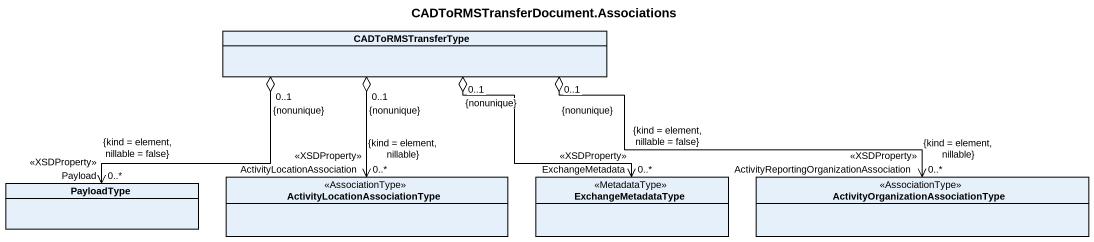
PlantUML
@startuml
title CADToRMSTransferDocument.Associations
hide circle
hide empty members
class CADToRMSTransferType
class PayloadType
class "ActivityLocationAssociationType" as ActivityLocationAssociationT <<AssociationType>>
class ExchangeMetadataType <<MetadataType>>
class "ActivityOrganizationAssociationType" as ActivityOrganizationAssociat <<AssociationType>>
CADToRMSTransferType "0..1\n{nonunique}" o-left-> "Payload\n<<XSDProperty>>\n0..*\n{kind = element, nillable = false}" PayloadType
CADToRMSTransferType "0..1\n{nonunique}" o--> "ActivityLocationAssociation\n<<XSDProperty>>\n0..*\n{kind = element, nillable}" ActivityLocationAssociationT
CADToRMSTransferType "0..1\n{nonunique}" o--> "ExchangeMetadata\n<<XSDProperty>>\n0..*\n{kind = element, nillable = false}" ExchangeMetadataType
CADToRMSTransferType "0..1\n{nonunique}" o-right-> "ActivityReportingOrganizationAssociation\n<<XSDProperty>>\n0..*\n{kind = element, nillable}" ActivityOrganizationAssociat
@enduml
